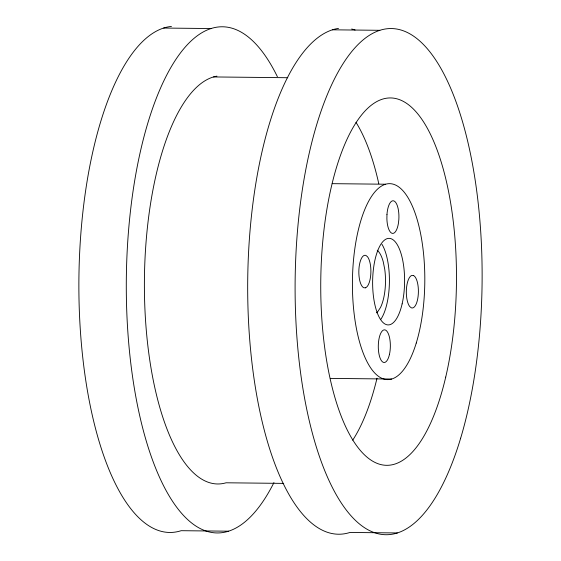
<?xml version="1.0" encoding="UTF-8"?>
<svg xmlns="http://www.w3.org/2000/svg" width="561" height="561" viewBox="0 0 561 561"><rect width="100%" height="100%" fill="white"/><g stroke="black" fill="none" stroke-linecap="round" stroke-linejoin="round"><path stroke-width="0.84" d="M163.623 28.05L211.041 28.548M332.428 29.81L379.846 30.308M213.538 76.941L287.765 77.72M332.203 183.664L385.603 184.225M330.345 378.395L391.62 379.033M283.712 483.393L226.076 482.79A204.113 75.391 -89.4 0 1 144.528 297.19A204.113 75.391 -89.4 0 1 216.939 76.156M228.572 531.19L181.154 530.692A253.102 93.484 -89.4 0 1 78.996 298.662A253.102 93.484 -89.4 0 1 171.456 26.43M397.377 532.95L349.959 532.452A253.102 93.484 -89.4 0 1 247.85 302.793A253.102 93.484 -89.4 0 1 338.507 28.401M351.656 29.018A253.102 93.484 -89.4 0 1 355.113 30.021M273.95 482.586A253.102 93.484 -89.4 0 1 149.142 450.245A253.102 93.484 -89.4 0 1 152.017 110.04A253.102 93.484 -89.4 0 1 277.386 76.703M355.99 122.312A183.699 67.853 -89.4 0 1 378.801 183.784M377.013 378.212A183.699 67.853 -89.4 0 1 352.701 440.189M381.985 244.351A43.274 15.981 -89.4 0 1 380.863 319.286M377.251 250.241A32.657 12.062 -89.4 0 1 383.254 261.826L384.734 269.245A32.657 12.062 -89.4 0 1 380.463 307.554L377.679 311.755A32.657 12.062 -89.4 0 1 376.48 312.863M386.964 214.583L386.887 218.846A16.332 6.031 -89.4 0 0 391.83 233.222A16.332 6.031 -89.4 0 0 398.359 223.685L398.836 219.596A16.332 6.031 -89.4 0 0 393.969 200.957A16.332 6.031 -89.4 0 0 386.964 214.583M413.436 275.521L411.858 275.423A16.332 6.031 -89.4 0 0 406.423 289.153A16.332 6.031 -89.4 0 0 409.789 306.594L411.29 307.793A16.332 6.031 -89.4 0 0 418.303 294.167A16.332 6.031 -89.4 0 0 413.436 275.521M365.365 287.835L363.787 287.73A16.332 6.031 -89.4 0 1 358.928 269.091A16.332 6.031 -89.4 0 1 365.933 255.465L367.434 256.665A16.332 6.031 -89.4 0 1 370.8 274.105A16.332 6.031 -89.4 0 1 365.365 287.835M460.644 438.225A253.102 93.484 -89.4 0 0 404.243 31.143A253.102 93.484 -89.4 0 0 300.948 375.519A253.102 93.484 -89.4 0 0 460.644 438.225M389.425 354.552A16.332 6.031 -89.4 0 0 384.565 329.84A16.332 6.031 -89.4 0 0 378.984 354.103A16.332 6.031 -89.4 0 0 389.425 354.552M445.715 377.118A183.699 67.853 -89.4 0 0 391.83 97.986A183.699 67.853 -89.4 0 0 328.283 369.783A183.699 67.853 -89.4 0 0 445.715 377.118M416.248 343.059A97.972 36.184 -89.4 0 0 395.042 184.821A97.972 36.184 -89.4 0 0 354.545 317A97.972 36.184 -89.4 0 0 416.248 343.059M402.125 303.866A43.274 15.981 -89.4 0 0 389.257 238.362A43.274 15.981 -89.4 0 0 374.453 302.66A43.274 15.981 -89.4 0 0 402.125 303.866"/></g></svg>
